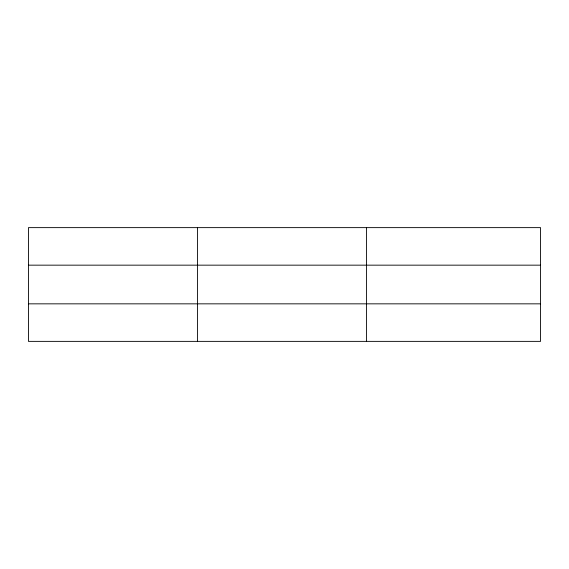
<?xml version="1.0" encoding="UTF-8"?>
<svg xmlns="http://www.w3.org/2000/svg" width="569" height="569" viewBox="0 0 569 569"><rect width="100%" height="100%" fill="white"/><g stroke="black" fill="none" stroke-linecap="round" stroke-linejoin="round"><path stroke-width="0.85" d="M197.443 227.628L197.443 341.372M366.436 227.628L366.436 341.372M540.55 303.839L540.55 341.372L28.45 341.372L28.45 227.628L540.55 227.628L540.55 303.839L28.45 303.839M28.45 265.161L540.55 265.161"/></g></svg>
